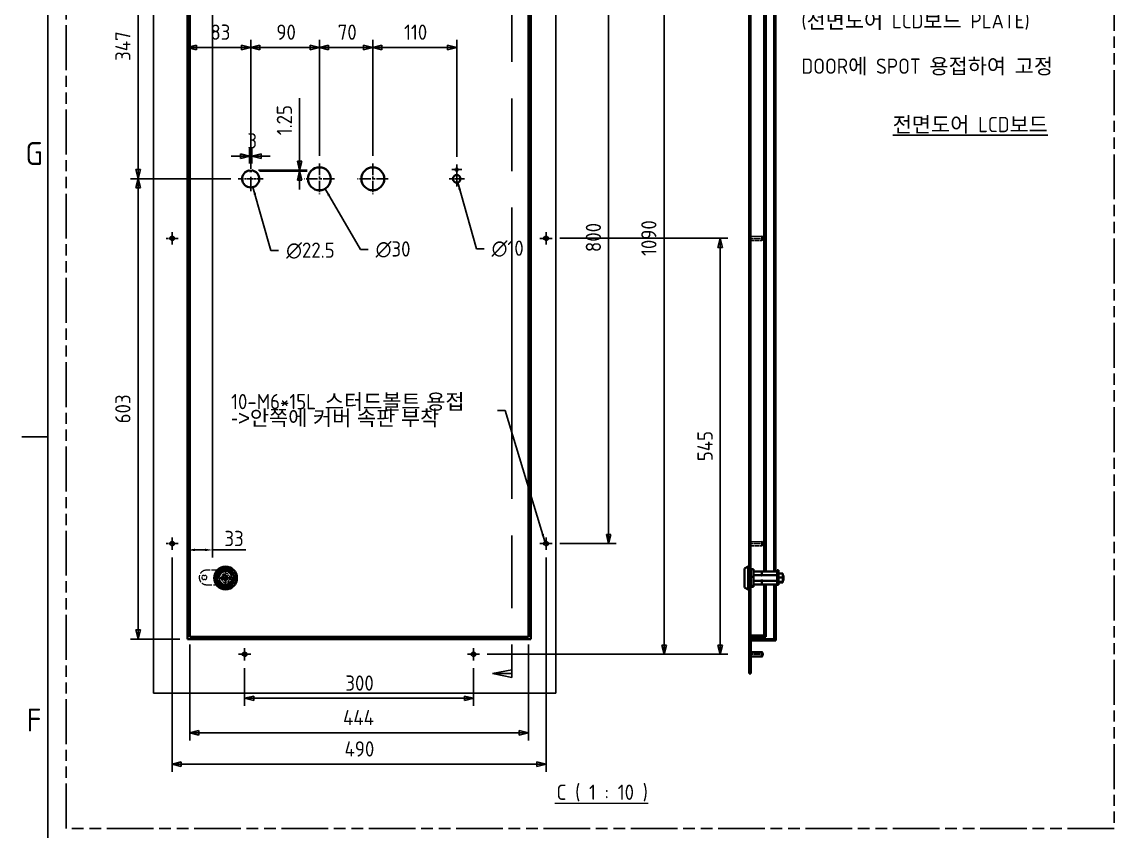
# Model space of a CAD drawing. Header units: millimetres. Extents: x 0 to 8410, y 0 to 5940.
# Drawn here: x 166 to 1598, y 3938 to 4999 of the extents above; entities that cross this region are included whole.
import ezdxf

# ---------------------------------------------------------------- set-up
doc = ezdxf.new("R2010")
doc.units = ezdxf.units.MM
doc.header["$LTSCALE"] = 10
for name, pattern in [('CHAIN', [0.3543, 0.2362, -0.0295, 0.0591, -0.0295]), ('DASHED', [0.2067, 0.1654, -0.0413]), ('DOUBLE_DASH_CHAIN', [1.2403, 0.6614, -0.0827, 0.1654, -0.0827, 0.1654, -0.0827])]:
    doc.linetypes.add(name, pattern=pattern)
doc.layers.get('0').update_dxf_attribs({"color": 3, "lineweight": 25})
for name, color, linetype, lineweight in [('가려진 것(ISO)', 2, 'DASHED', 18), ('가시적인 것(ISO)', 3, 'Continuous', 40), ('가시적인 좁은 것(ISO)', 3, 'Continuous', 35), ('경계(ISO)', 7, 'Continuous', 25), ('기호(ISO)', 5, 'Continuous', 25), ('끊기 선(JIS)', 7, 'Continuous', 25), ('단면선(ISO)', 7, 'CHAIN', 25), ('스케치 형상(ISO)', 3, 'Continuous', 25), ('중심 표식(ISO)', 1, 'Continuous', 25), ('중심선(ISO)', 1, 'Continuous', 25), ('치수(ISO)', 2, 'Continuous', 25), ('해치(ISO)', 7, 'Continuous', 18)]:
    doc.layers.add(name, color=color, linetype=linetype, lineweight=lineweight)
doc.styles.add('대상치수 텍스트_PSTEK_POSCO_01', font='isocp.shx')
doc.styles.add('문자 텍스트_PSTEK_POSCO', font='isocp.shx')
doc.styles.add('치수 텍스트_PSTEK_POSCO', font='isocp.shx')
doc.styles.add('텍스트 스타일466', font='isocp.shx')
doc.dimstyles.new('치수_PSTEK_POSCO', dxfattribs={"dimscale": 10, "dimtxt": 2, "dimasz": 1.2, "dimexe": 1, "dimexo": 1, "dimgap": 1, "dimtad": 1, "dimrnd": 1e-08, "dimdsep": 46, "dimtxsty": '치수 텍스트_PSTEK_POSCO', "dimblk": 'Filled-2', "dimcen": 0.09, "dimdle": 10, "dimclrd": 7, "dimclre": 7, "dimclrt": 2, "dimadec": 1, "dimazin": 2, "dimtfac": 1, "dimtmove": 0, "dimatfit": 3, "dimfxl": 0, "dimtolj": 1, "dimlwd": -1, "dimlwe": -1, "dimarcsym": 0})
doc.dimstyles.new('치수_PSTEK_POSCO$7', dxfattribs={"dimscale": 10, "dimtxt": 2, "dimasz": 1, "dimexe": 1, "dimexo": 1, "dimgap": 1, "dimtad": 1, "dimrnd": 1e-08, "dimdsep": 46, "dimtxsty": '치수 텍스트_PSTEK_POSCO', "dimblk": 'Filled-2', "dimcen": 0.09, "dimdle": 10, "dimclrd": 7, "dimclre": 7, "dimclrt": 2, "dimadec": 1, "dimazin": 2, "dimtfac": 1, "dimtmove": 0, "dimatfit": 3, "dimfxl": 0, "dimtolj": 1, "dimlwd": -1, "dimlwe": -1, "dimarcsym": 0})
doc.dimstyles.new('치수_PSTEK_POSCO-01', dxfattribs={"dimscale": 10, "dimtxt": 2, "dimasz": 1, "dimexe": 1, "dimexo": 1, "dimgap": 0.5, "dimtad": 1, "dimrnd": 1e-08, "dimdsep": 46, "dimtxsty": '대상치수 텍스트_PSTEK_POSCO_01', "dimcen": 0.09, "dimdle": 10, "dimclrd": 7, "dimclre": 7, "dimclrt": 2, "dimadec": 1, "dimazin": 2, "dimtfac": 1, "dimtmove": 0, "dimatfit": 3, "dimfxl": 0, "dimtolj": 1, "dimlwd": -1, "dimlwe": -1, "dimarcsym": 0})

# ---------------------------------------------------------------- blocks, each defined once
blk = doc.blocks.new('경계 Default Border')
at = {"layer": '경계(ISO)'}
blk.add_line((20, 445.5), (16.6, 445.5), dxfattribs=at)
at = {"layer": '경계(ISO)', "flags": 128}
blk.add_lwpolyline([(20, 20), (20, 574)], dxfattribs=at)
at = {"layer": '경계(ISO)', "color": 2, "char_height": 3, "attachment_point": 7, "style": '문자 텍스트_PSTEK_POSCO'}
for s, insert in [('G', (17.08, 481.1)), ('F', (17.24, 406.87))]:
    blk.add_mtext(s, dxfattribs=dict(at, insert=insert))
blk = doc.blocks.new('*D94')
at = {"layer": 'Defpoints', "color": 0}
for p in [(416, 5118.4), (416, 4306.6), (383, 4258.2)]:
    blk.add_point(p, dxfattribs=at)
at = {"layer": '치수(ISO)', "color": 7}
for p, q in [((416, 5108.4), (416, 4296.6)), ((393, 4306.6), (406, 4306.6)), ((416, 4306.6), (459.4, 4306.6))]:
    blk.add_line(p, q, dxfattribs=at)
for points in [[(393, 4308.3), (393, 4305), (383, 4306.6)], [(406, 4308.3), (406, 4305), (416, 4306.6)]]:
    blk.add_solid(points, dxfattribs=at)
at = {"layer": '치수(ISO)', "color": 2, "insert": (431.5, 4321.6), "char_height": 20, "attachment_point": 4, "style": '대상치수 텍스트_PSTEK_POSCO_01'}
blk.add_mtext('\\A1;33', dxfattribs=at)
blk = doc.blocks.new('Filled-2')
at = {"color": 0}
for p, q in [((0, 0), (-1, 0.25)), ((-1, 0.25), (-1, -0.25)), ((-1, 0), (0, 0)), ((-1, -0.25), (0, 0))]:
    blk.add_line(p, q, dxfattribs=at)
at = {"color": 0, "flags": 128}
blk.add_lwpolyline([(-1, -0.25), (0, 0)], dxfattribs=at)
at = {"color": 0}
blk.add_solid([(-1, -0.25), (0, 0), (-1, 0.25), (-1, -0.25)], dxfattribs=at)
blk = doc.blocks.new('*D116')
at = {"layer": 'Defpoints', "color": 0}
for p in [(467.5, 4822.6), (464.5, 4802.9), (467.5, 4802.9)]:
    blk.add_point(p, dxfattribs=at)
at = {"layer": '치수(ISO)', "color": 7}
for p, q in [((464.5, 4812.9), (464.5, 4832.6)), ((467.5, 4812.9), (467.5, 4832.6)), ((452.5, 4822.6), (440.5, 4822.6)), ((464.5, 4822.6), (467.5, 4822.6)), ((479.5, 4822.6), (491.5, 4822.6))]:
    blk.add_line(p, q, dxfattribs=at)
at = {"layer": '치수(ISO)', "color": 7, "xscale": 12.00000047683716, "yscale": 12.00000047683716, "zscale": 12.00000047683716}
blk.add_blockref('Filled-2', (464.5, 4822.6), dxfattribs=at)
at = {"layer": '치수(ISO)', "color": 7, "xscale": 12.00000047683716, "yscale": 12.00000047683716, "zscale": 12.00000047683716, "rotation": 180}
blk.add_blockref('Filled-2', (467.5, 4822.6), dxfattribs=at)
at = {"layer": '치수(ISO)', "color": 2, "insert": (461.6, 4842.6), "char_height": 20, "attachment_point": 4, "style": '치수 텍스트_PSTEK_POSCO'}
blk.add_mtext('\\A1;3', dxfattribs=at)
blk = doc.blocks.new('*D117')
at = {"layer": 'Defpoints', "color": 0}
for p in [(466, 4804.1), (467.5, 4802.9), (530.1, 4804.1)]:
    blk.add_point(p, dxfattribs=at)
at = {"layer": '치수(ISO)', "color": 7}
for p, q in [((530.1, 4816.1), (530.1, 4898.7)), ((476, 4804.1), (540.1, 4804.1)), ((477.5, 4802.9), (540.1, 4802.9)), ((530.1, 4802.9), (530.1, 4804.1)), ((530.1, 4790.9), (530.1, 4778.9))]:
    blk.add_line(p, q, dxfattribs=at)
at = {"layer": '치수(ISO)', "color": 7, "xscale": 12.00000047683716, "yscale": 12.00000047683716, "zscale": 12.00000047683716}
for p, rotation in [((530.1, 4804.1), 270), ((530.1, 4802.9), 90)]:
    blk.add_blockref('Filled-2', p, dxfattribs=dict(at, rotation=rotation))
at = {"layer": '치수(ISO)', "color": 2, "insert": (510.1, 4849.9), "char_height": 20, "attachment_point": 4, "rotation": 90, "style": '치수 텍스트_PSTEK_POSCO'}
blk.add_mtext('\\A1;1.25', dxfattribs=at)
blk = doc.blocks.new('*D118')
at = {"layer": 'Defpoints', "color": 0}
for p in [(458, 4161.9), (758, 4161.9), (758, 4112.2)]:
    blk.add_point(p, dxfattribs=at)
at = {"layer": '치수(ISO)', "color": 7}
for p, q in [((458, 4151.9), (458, 4102.2)), ((758, 4151.9), (758, 4102.2)), ((470, 4112.2), (746, 4112.2))]:
    blk.add_line(p, q, dxfattribs=at)
at = {"layer": '치수(ISO)', "color": 7, "xscale": 12.00000047683716, "yscale": 12.00000047683716, "zscale": 12.00000047683716, "rotation": 180}
blk.add_blockref('Filled-2', (458, 4112.2), dxfattribs=at)
at = {"layer": '치수(ISO)', "color": 7, "xscale": 12.00000047683716, "yscale": 12.00000047683716, "zscale": 12.00000047683716}
blk.add_blockref('Filled-2', (758, 4112.2), dxfattribs=at)
at = {"layer": '치수(ISO)', "color": 2, "insert": (590, 4132.2), "char_height": 20, "attachment_point": 4, "style": '치수 텍스트_PSTEK_POSCO'}
blk.add_mtext('\\A1;300', dxfattribs=at)
blk = doc.blocks.new('*D119')
at = {"layer": 'Defpoints', "color": 0}
for p in [(386, 4192.9), (830, 4192.9), (830, 4067)]:
    blk.add_point(p, dxfattribs=at)
at = {"layer": '치수(ISO)', "color": 7}
for p, q in [((386, 4182.9), (386, 4057)), ((830, 4182.9), (830, 4057)), ((398, 4067), (818, 4067))]:
    blk.add_line(p, q, dxfattribs=at)
at = {"layer": '치수(ISO)', "color": 7, "xscale": 12.00000047683716, "yscale": 12.00000047683716, "zscale": 12.00000047683716, "rotation": 180}
blk.add_blockref('Filled-2', (386, 4067), dxfattribs=at)
at = {"layer": '치수(ISO)', "color": 7, "xscale": 12.00000047683716, "yscale": 12.00000047683716, "zscale": 12.00000047683716}
blk.add_blockref('Filled-2', (830, 4067), dxfattribs=at)
at = {"layer": '치수(ISO)', "color": 2, "insert": (587, 4087), "char_height": 20, "attachment_point": 4, "style": '치수 텍스트_PSTEK_POSCO'}
blk.add_mtext('\\A1;444', dxfattribs=at)
blk = doc.blocks.new('*D120')
at = {"layer": 'Defpoints', "color": 0}
for p in [(363, 4306.9), (853, 4306.9), (853, 4025.9)]:
    blk.add_point(p, dxfattribs=at)
at = {"layer": '치수(ISO)', "color": 7}
for p, q in [((363, 4296.9), (363, 4015.9)), ((853, 4296.9), (853, 4015.9)), ((375, 4025.9), (841, 4025.9))]:
    blk.add_line(p, q, dxfattribs=at)
at = {"layer": '치수(ISO)', "color": 7, "xscale": 12.00000047683716, "yscale": 12.00000047683716, "zscale": 12.00000047683716, "rotation": 180}
blk.add_blockref('Filled-2', (363, 4025.9), dxfattribs=at)
at = {"layer": '치수(ISO)', "color": 7, "xscale": 12.00000047683716, "yscale": 12.00000047683716, "zscale": 12.00000047683716}
blk.add_blockref('Filled-2', (853, 4025.9), dxfattribs=at)
at = {"layer": '치수(ISO)', "color": 2, "insert": (588.9, 4045.9), "char_height": 20, "attachment_point": 4, "style": '치수 텍스트_PSTEK_POSCO'}
blk.add_mtext('\\A1;490', dxfattribs=at)
blk = doc.blocks.new('2dTransSection2')
at = {"layer": '단면선(ISO)', "linetype": 'Continuous'}
for p, q in [((80.8, 547.58), (78.3, 547.08)), ((80.8, 547.08), (78.3, 547.08)), ((78.3, 547.08), (80.8, 546.58)), ((80.8, 546.58), (80.8, 547.58)), ((80.8, 547.08), (80.8, 543.3)), ((80.8, 418.25), (80.8, 414.47)), ((80.8, 414.97), (78.3, 414.47)), ((80.8, 414.47), (78.3, 414.47)), ((78.3, 414.47), (80.8, 413.97)), ((80.8, 413.97), (80.8, 414.97))]:
    blk.add_line(p, q, dxfattribs=at)
at = {"layer": '단면선(ISO)', "linetype": 'DOUBLE_DASH_CHAIN', "ltscale": 5.770563}
blk.add_line((80.8, 547.08), (80.8, 414.47), dxfattribs=at)
at = {"layer": '단면선(ISO)', "linetype": 'Continuous', "flags": 128}
for points in [[(80.8, 547.58), (78.3, 547.08)], [(80.8, 414.97), (78.3, 414.47)]]:
    blk.add_lwpolyline(points, dxfattribs=at)
at = {"layer": '단면선(ISO)'}
for points in [[(80.8, 547.58), (78.3, 547.08), (80.8, 546.58), (80.8, 547.58)], [(80.8, 414.97), (78.3, 414.47), (80.8, 413.97), (80.8, 414.97)]]:
    blk.add_solid(points, dxfattribs=at)
blk = doc.blocks.new('*D130')
at = {"layer": 'Defpoints', "color": 0}
for p in [(861, 5114.9), (861, 4314.9), (935.1, 4314.9)]:
    blk.add_point(p, dxfattribs=at)
at = {"layer": '치수(ISO)', "color": 7}
for p, q in [((871, 5114.9), (945.1, 5114.9)), ((935.1, 5102.9), (935.1, 4326.9)), ((871, 4314.9), (945.1, 4314.9))]:
    blk.add_line(p, q, dxfattribs=at)
at = {"layer": '치수(ISO)', "color": 7, "xscale": 12.00000047683716, "yscale": 12.00000047683716, "zscale": 12.00000047683716}
for p, rotation in [((935.1, 5114.9), 90), ((935.1, 4314.9), 270)]:
    blk.add_blockref('Filled-2', p, dxfattribs=dict(at, rotation=rotation))
at = {"layer": '치수(ISO)', "color": 2, "insert": (915.1, 4696.9), "char_height": 20, "attachment_point": 4, "rotation": 90, "style": '치수 텍스트_PSTEK_POSCO'}
blk.add_mtext('\\A1;800', dxfattribs=at)
blk = doc.blocks.new('*D131')
at = {"layer": 'Defpoints', "color": 0}
for p in [(766, 5259.9), (766, 4169.9), (1007.8, 4169.9)]:
    blk.add_point(p, dxfattribs=at)
at = {"layer": '치수(ISO)', "color": 7}
for p, q in [((776, 5259.9), (1017.8, 5259.9)), ((1007.8, 5247.9), (1007.8, 4181.9)), ((776, 4169.9), (1017.8, 4169.9))]:
    blk.add_line(p, q, dxfattribs=at)
at = {"layer": '치수(ISO)', "color": 7, "xscale": 12.00000047683716, "yscale": 12.00000047683716, "zscale": 12.00000047683716}
for p, rotation in [((1007.8, 5259.9), 90), ((1007.8, 4169.9), 270)]:
    blk.add_blockref('Filled-2', p, dxfattribs=dict(at, rotation=rotation))
at = {"layer": '치수(ISO)', "color": 2, "insert": (987.8, 4691.8), "char_height": 20, "attachment_point": 4, "rotation": 90, "style": '치수 텍스트_PSTEK_POSCO'}
blk.add_mtext('\\A1;1090', dxfattribs=at)
blk = doc.blocks.new('*D132')
at = {"layer": 'Defpoints', "color": 0}
for p in [(861, 4714.9), (1081.4, 4714.9), (766, 4169.9)]:
    blk.add_point(p, dxfattribs=at)
at = {"layer": '치수(ISO)', "color": 7}
for p, q in [((871, 4714.9), (1091.4, 4714.9)), ((1081.4, 4181.9), (1081.4, 4702.9)), ((776, 4169.9), (1091.4, 4169.9))]:
    blk.add_line(p, q, dxfattribs=at)
at = {"layer": '치수(ISO)', "color": 7, "xscale": 12.00000047683716, "yscale": 12.00000047683716, "zscale": 12.00000047683716}
for p, rotation in [((1081.4, 4714.9), 90), ((1081.4, 4169.9), 270)]:
    blk.add_blockref('Filled-2', p, dxfattribs=dict(at, rotation=rotation))
at = {"layer": '치수(ISO)', "color": 2, "insert": (1061.4, 4422.9), "char_height": 20, "attachment_point": 4, "rotation": 90, "style": '치수 텍스트_PSTEK_POSCO'}
blk.add_mtext('\\A1;545', dxfattribs=at)
blk = doc.blocks.new('*D133')
at = {"layer": 'Defpoints', "color": 0}
for p in [(318.4, 5139.9), (416, 5139.9), (449.7, 4792.9)]:
    blk.add_point(p, dxfattribs=at)
at = {"layer": '치수(ISO)', "color": 7}
for p, q in [((406, 5139.9), (308.4, 5139.9)), ((318.4, 4804.9), (318.4, 5127.9)), ((439.7, 4792.9), (308.4, 4792.9))]:
    blk.add_line(p, q, dxfattribs=at)
at = {"layer": '치수(ISO)', "color": 7, "xscale": 12.00000047683716, "yscale": 12.00000047683716, "zscale": 12.00000047683716}
for p, rotation in [((318.4, 5139.9), 90), ((318.4, 4792.9), 270)]:
    blk.add_blockref('Filled-2', p, dxfattribs=dict(at, rotation=rotation))
at = {"layer": '치수(ISO)', "color": 2, "insert": (298.4, 4947.4), "char_height": 20, "attachment_point": 4, "rotation": 90, "style": '치수 텍스트_PSTEK_POSCO'}
blk.add_mtext('\\A1;347', dxfattribs=at)
blk = doc.blocks.new('*D134')
at = {"layer": 'Defpoints', "color": 0}
for p in [(449.7, 4792.9), (318.4, 4189.9), (383, 4189.9)]:
    blk.add_point(p, dxfattribs=at)
at = {"layer": '치수(ISO)', "color": 7}
for p, q in [((439.7, 4792.9), (308.4, 4792.9)), ((318.4, 4780.9), (318.4, 4201.9)), ((373, 4189.9), (308.4, 4189.9))]:
    blk.add_line(p, q, dxfattribs=at)
at = {"layer": '치수(ISO)', "color": 7, "xscale": 12.00000047683716, "yscale": 12.00000047683716, "zscale": 12.00000047683716}
for p, rotation in [((318.4, 4792.9), 90), ((318.4, 4189.9), 270)]:
    blk.add_blockref('Filled-2', p, dxfattribs=dict(at, rotation=rotation))
at = {"layer": '치수(ISO)', "color": 2, "insert": (298.4, 4472.4), "char_height": 20, "attachment_point": 4, "rotation": 90, "style": '치수 텍스트_PSTEK_POSCO'}
blk.add_mtext('\\A1;603', dxfattribs=at)
blk = doc.blocks.new('*D135')
at = {"layer": 'Defpoints', "color": 0}
for p in [(383, 4965), (466, 4965), (466, 4795.4)]:
    blk.add_point(p, dxfattribs=at)
at = {"layer": '치수(ISO)', "color": 7}
for p, q in [((466, 4805.4), (466, 4975)), ((395, 4965), (454, 4965))]:
    blk.add_line(p, q, dxfattribs=at)
at = {"layer": '치수(ISO)', "color": 7, "xscale": 12.00000047683716, "yscale": 12.00000047683716, "zscale": 12.00000047683716, "rotation": 180}
blk.add_blockref('Filled-2', (383, 4965), dxfattribs=at)
at = {"layer": '치수(ISO)', "color": 7, "xscale": 12.00000047683716, "yscale": 12.00000047683716, "zscale": 12.00000047683716}
blk.add_blockref('Filled-2', (466, 4965), dxfattribs=at)
at = {"layer": '치수(ISO)', "color": 2, "insert": (413.1, 4985), "char_height": 20, "attachment_point": 4, "style": '치수 텍스트_PSTEK_POSCO'}
blk.add_mtext('\\A1;83', dxfattribs=at)
blk = doc.blocks.new('*D136')
at = {"layer": 'Defpoints', "color": 0}
for p in [(556, 4965), (556, 4812.9), (466, 4795.4)]:
    blk.add_point(p, dxfattribs=at)
at = {"layer": '치수(ISO)', "color": 7}
for p, q in [((466, 4805.4), (466, 4975)), ((556, 4822.9), (556, 4975)), ((478, 4965), (544, 4965))]:
    blk.add_line(p, q, dxfattribs=at)
at = {"layer": '치수(ISO)', "color": 7, "xscale": 12.00000047683716, "yscale": 12.00000047683716, "zscale": 12.00000047683716, "rotation": 180}
blk.add_blockref('Filled-2', (466, 4965), dxfattribs=at)
at = {"layer": '치수(ISO)', "color": 7, "xscale": 12.00000047683716, "yscale": 12.00000047683716, "zscale": 12.00000047683716}
blk.add_blockref('Filled-2', (556, 4965), dxfattribs=at)
at = {"layer": '치수(ISO)', "color": 2, "insert": (499.6, 4985), "char_height": 20, "attachment_point": 4, "style": '치수 텍스트_PSTEK_POSCO'}
blk.add_mtext('\\A1;90', dxfattribs=at)
blk = doc.blocks.new('*D137')
at = {"layer": 'Defpoints', "color": 0}
for p in [(556, 4965), (556, 4812.9), (626, 4812.9)]:
    blk.add_point(p, dxfattribs=at)
at = {"layer": '치수(ISO)', "color": 7}
for p, q in [((556, 4822.9), (556, 4975)), ((626, 4822.9), (626, 4975)), ((614, 4965), (568, 4965))]:
    blk.add_line(p, q, dxfattribs=at)
at = {"layer": '치수(ISO)', "color": 7, "xscale": 12.00000047683716, "yscale": 12.00000047683716, "zscale": 12.00000047683716, "rotation": 180}
blk.add_blockref('Filled-2', (556, 4965), dxfattribs=at)
at = {"layer": '치수(ISO)', "color": 7, "xscale": 12.00000047683716, "yscale": 12.00000047683716, "zscale": 12.00000047683716}
blk.add_blockref('Filled-2', (626, 4965), dxfattribs=at)
at = {"layer": '치수(ISO)', "color": 2, "insert": (580, 4985), "char_height": 20, "attachment_point": 4, "style": '치수 텍스트_PSTEK_POSCO'}
blk.add_mtext('\\A1;70', dxfattribs=at)
blk = doc.blocks.new('*D138')
at = {"layer": 'Defpoints', "color": 0}
for p in [(736, 4965), (626, 4812.9), (736, 4811.5)]:
    blk.add_point(p, dxfattribs=at)
at = {"layer": '치수(ISO)', "color": 7}
for p, q in [((626, 4822.9), (626, 4975)), ((736, 4821.5), (736, 4975)), ((638, 4965), (724, 4965))]:
    blk.add_line(p, q, dxfattribs=at)
at = {"layer": '치수(ISO)', "color": 7, "xscale": 12.00000047683716, "yscale": 12.00000047683716, "zscale": 12.00000047683716, "rotation": 180}
blk.add_blockref('Filled-2', (626, 4965), dxfattribs=at)
at = {"layer": '치수(ISO)', "color": 7, "xscale": 12.00000047683716, "yscale": 12.00000047683716, "zscale": 12.00000047683716}
blk.add_blockref('Filled-2', (736, 4965), dxfattribs=at)
at = {"layer": '치수(ISO)', "color": 2, "insert": (667, 4985), "char_height": 20, "attachment_point": 4, "style": '치수 텍스트_PSTEK_POSCO'}
blk.add_mtext('\\A1;110', dxfattribs=at)

msp = doc.modelspace()

# ---------------------------------------------------------------- hatches: boundary and pattern name
at = {"layer": '해치(ISO)'}
h = msp.add_hatch(dxfattribs=at)
h.set_pattern_fill('ANSI31', color=256, scale=254, style=0)
h.set_pattern_definition([(45, (0, 0), (-22.45064, 22.45064), [])])
h.paths.add_polyline_path([(1119.2508, 5470.8217), (1121.5508, 5470.8217), (1121.5508, 5445.8632), (1121.5508, 5443.8632), (1121.5508, 5417.8632), (1121.5508, 5415.8632), (1121.5508, 5305.8632), (1121.5508, 5303.8632), (1121.5508, 5277.8632), (1121.5508, 5275.8632), (1121.5508, 5241.8632), (1154.2508, 5241.8632), (1154.2508, 5216.8632), (1151.9508, 5216.8632), (1151.9508, 5239.8632), (1119.2508, 5239.8632)])
h.paths.add_polyline_path([(1121.5508, 4144.6981), (1121.5508, 4187.8632), (1154.2508, 4187.8632), (1154.2508, 4212.8632), (1151.9508, 4212.8632), (1151.9508, 4189.8632), (1119.2508, 4189.8632), (1119.2508, 4144.6981)])
h = msp.add_hatch(dxfattribs=at)
h.set_pattern_fill('ANSI31', color=256, scale=254, angle=75.0001754, style=0)
h.set_pattern_definition([(120.0002, (0, 0), (-27.49626, -15.87508), [])])
h.paths.add_polyline_path([(1119.2508, 4192.8632), (1141.2508, 4192.8632), (1141.2508, 4205.1632), (1138.9508, 4205.1632), (1138.9508, 4194.4632), (1120.8508, 4194.4632), (1120.8508, 5235.2632), (1138.9508, 5235.2632), (1138.9508, 5224.5632), (1141.2508, 5224.5632), (1141.2508, 5236.8632), (1119.2508, 5236.8632)])

# ---------------------------------------------------------------- linework, layer by layer
msp.add_line((1154.2508, 5191.2632), (1154.2508, 4278.4632))
at = {"layer": '가려진 것(ISO)', "ltscale": 0.304651}
for p, q in [((1119.2508, 4807.8632), (1120.8508, 4807.8632)), ((1119.2508, 4806.4632), (1120.8508, 4806.4632)), ((1119.2508, 4804.0128), (1120.8508, 4804.0128)), ((1119.2508, 4803.2632), (1120.8508, 4803.2632)), ((1119.2508, 4802.8632), (1120.8508, 4802.8632)), ((1119.2508, 4797.8632), (1120.8508, 4797.8632)), ((1119.2508, 4787.8632), (1120.8508, 4787.8632)), ((1119.2508, 4781.6132), (1120.8508, 4781.6132)), ((1119.2508, 4777.8632), (1120.8508, 4777.8632))]:
    msp.add_line(p, q, dxfattribs=at)
at = {"layer": '가려진 것(ISO)', "ltscale": 2.76171}
for p, q in [((1121.5508, 4717.8632), (1136.0508, 4717.8632)), ((1136.0508, 4717.2642), (1121.5508, 4717.2642)), ((1121.5508, 4712.4622), (1136.0508, 4712.4622)), ((1121.5508, 4711.8632), (1136.0508, 4711.8632)), ((1121.5508, 4317.8632), (1136.0508, 4317.8632)), ((1136.0508, 4317.2642), (1121.5508, 4317.2642)), ((1121.5508, 4312.4622), (1136.0508, 4312.4622)), ((1121.5508, 4311.8632), (1136.0508, 4311.8632))]:
    msp.add_line(p, q, dxfattribs=at)
at = {"layer": '가려진 것(ISO)', "ltscale": 1.795034}
for p, q in [((1136.0508, 4711.8632), (1136.0508, 4717.8632)), ((1136.0508, 4711.8632), (1136.0508, 4717.8632)), ((1136.0508, 4311.8632), (1136.0508, 4317.8632)), ((1136.0508, 4311.8632), (1136.0508, 4317.8632))]:
    msp.add_line(p, q, dxfattribs=at)
at = {"layer": '가려진 것(ISO)', "ltscale": 0.134582}
for p, q in [((1136.5508, 4717.3632), (1136.0508, 4717.8632)), ((1136.5508, 4712.3632), (1136.0508, 4711.8632)), ((1136.5508, 4317.3632), (1136.0508, 4317.8632)), ((1136.5508, 4312.3632), (1136.0508, 4311.8632))]:
    msp.add_line(p, q, dxfattribs=at)
at = {"layer": '가려진 것(ISO)', "ltscale": 1.495845}
for p, q in [((1136.5508, 4717.3632), (1136.5508, 4712.3632)), ((1136.5508, 4317.3632), (1136.5508, 4312.3632))]:
    msp.add_line(p, q, dxfattribs=at)
at = {"layer": '가려진 것(ISO)', "ltscale": 2.418865}
for p, q in [((438.1191, 4281.4791), (425.4923, 4280.1176)), ((445.6117, 4271.2247), (438.1191, 4281.4791)), ((425.4923, 4280.1176), (420.358, 4268.5017)), ((420.358, 4268.5017), (427.8506, 4258.2473)), ((440.4774, 4259.6088), (445.6117, 4271.2247)), ((427.8506, 4258.2473), (440.4774, 4259.6088))]:
    msp.add_line(p, q, dxfattribs=at)
at = {"layer": '가려진 것(ISO)', "ltscale": 0.266558}
for p, q in [((404.4848, 4273.3132), (405.8848, 4273.3132)), ((405.8848, 4267.8132), (404.4848, 4267.8132)), ((430.2348, 4269.8632), (430.2348, 4271.2632)), ((435.7348, 4271.2632), (435.7348, 4269.8632))]:
    msp.add_line(p, q, dxfattribs=at)
at = {"layer": '가려진 것(ISO)', "ltscale": 4.380702}
for p, q in [((430.9348, 4280.0632), (407.9348, 4280.0632)), ((407.9348, 4261.0632), (430.9348, 4261.0632))]:
    msp.add_line(p, q, dxfattribs=at)
at = {"layer": '가려진 것(ISO)', "ltscale": 1.379721}
for p, q in [((425.1848, 4273.4854), (425.1848, 4266.2411)), ((440.7848, 4266.2411), (440.7848, 4273.4854))]:
    msp.add_line(p, q, dxfattribs=at)
at = {"layer": '가려진 것(ISO)', "ltscale": 1.180812}
for p, q in [((429.2198, 4274.7891), (426.8364, 4269.0656)), ((426.8364, 4269.0656), (430.6014, 4264.1397)), ((435.3683, 4275.5868), (429.2198, 4274.7891)), ((439.1333, 4270.6609), (435.3683, 4275.5868)), ((436.7499, 4264.9373), (439.1333, 4270.6609)), ((430.6014, 4264.1397), (436.7499, 4264.9373))]:
    msp.add_line(p, q, dxfattribs=at)
at = {"layer": '가려진 것(ISO)', "ltscale": 0.722682}
for p, q in [((430.2848, 4267.9658), (430.2848, 4271.7606)), ((435.6848, 4271.7606), (435.6848, 4267.9658))]:
    msp.add_line(p, q, dxfattribs=at)
at = {"layer": '가려진 것(ISO)', "ltscale": 11.350444}
msp.add_line((1121.5508, 4258.2473), (1121.5508, 4187.8632), dxfattribs=at)
at = {"layer": '가려진 것(ISO)', "ltscale": 3.590168}
for centre in [(362.9848, 4714.8632), (852.9848, 4714.8632), (362.9848, 4314.8632), (852.9848, 4314.8632), (432.9848, 4269.8632), (457.9848, 4169.8632), (757.9848, 4169.8632)]:
    msp.add_circle(centre, 3, dxfattribs=at)
at = {"layer": '가려진 것(ISO)', "ltscale": 2.991791}
for centre in [(362.9848, 4714.8632), (852.9848, 4714.8632), (362.9848, 4314.8632), (852.9848, 4314.8632), (457.9848, 4169.8632), (757.9848, 4169.8632)]:
    msp.add_circle(centre, 2.5, dxfattribs=at)
at = {"layer": '가려진 것(ISO)', "ltscale": 14.438863}
msp.add_circle((432.9848, 4269.8632), 9.5, dxfattribs=at)
at = {"layer": '가려진 것(ISO)', "ltscale": 14.058893}
msp.add_circle((432.9848, 4269.8632), 9.25, dxfattribs=at)
at = {"layer": '가려진 것(ISO)', "ltscale": 13.830911}
msp.add_circle((432.9848, 4269.8632), 9.1, dxfattribs=at)
at = {"layer": '가려진 것(ISO)', "ltscale": 2.154959}
for centre in [(362.9848, 4714.8632), (852.9848, 4714.8632), (362.9848, 4314.8632), (852.9848, 4314.8632), (457.9848, 4169.8632), (757.9848, 4169.8632)]:
    msp.add_arc(centre, 2.401, 10, 280, dxfattribs=at)
at = {"layer": '가려진 것(ISO)', "ltscale": 5.684492}
for centre, start, end in [((407.9348, 4270.5632), 90, 270), ((430.9348, 4270.5632), 270, 90)]:
    msp.add_arc(centre, 9.5, start, end, dxfattribs=at)
at = {"layer": '가려진 것(ISO)', "ltscale": 1.64544}
for centre, start, end in [((404.4848, 4270.5632), 90, 270), ((405.8848, 4270.5632), 270, 90), ((432.9848, 4271.2632), 0, 180), ((432.9848, 4269.8632), 180, 0)]:
    msp.add_arc(centre, 2.75, start, end, dxfattribs=at)
at = {"layer": '가려진 것(ISO)', "ltscale": 3.721687}
for start, end in [(24.9091527, 155.0908473), (204.9091527, 335.0908473)]:
    msp.add_arc((432.9848, 4269.8632), 8.6, start, end, dxfattribs=at)
at = {"layer": '가려진 것(ISO)', "ltscale": 4.004353}
for start, end in [(15.642471, 164.357529), (195.642471, 344.357529)]:
    msp.add_arc((432.9848, 4269.8632), 8.1, start, end, dxfattribs=at)
at = {"layer": '가려진 것(ISO)', "ltscale": 1.204505}
for start, end in [(35.0968012, 144.9031988), (215.0968012, 324.9031988)]:
    msp.add_arc((432.9848, 4269.8632), 3.3, start, end, dxfattribs=at)
at = {"layer": '가시적인 것(ISO)'}
for p, q in [((382.9848, 4189.8632), (382.9848, 5239.8632)), ((832.9848, 5239.8632), (832.9848, 4189.8632)), ((385.9848, 5236.8632), (385.9848, 4192.8632)), ((829.9848, 4192.8632), (829.9848, 5236.8632)), ((1119.2508, 5236.8632), (1119.2508, 4192.8632)), ((1120.8508, 4194.4632), (1120.8508, 5235.2632)), ((1138.9508, 4278.4632), (1138.9508, 5191.2632)), ((1141.2508, 5191.2632), (1141.2508, 4278.4632)), ((1151.9508, 4278.4632), (1151.9508, 5191.2632)), ((464.4848, 4804.0128), (464.4848, 4802.8632)), ((464.4848, 4802.8632), (467.4848, 4802.8632)), ((467.4848, 4802.8632), (467.4848, 4804.0128)), ((1113.3508, 4282.1132), (1117.7508, 4284.8632)), ((1113.3508, 4257.6132), (1113.3508, 4282.1132)), ((1117.7508, 4284.8632), (1117.7508, 4254.8632)), ((1119.2508, 4284.8632), (1117.7508, 4284.8632)), ((1125.1508, 4281.4791), (1121.5508, 4281.4791)), ((1121.5508, 4271.2247), (1121.5508, 4281.4791)), ((1125.1508, 4271.2247), (1125.1508, 4281.4791)), ((428.3848, 4270.9632), (428.3848, 4268.7632)), ((429.3848, 4270.9632), (428.3848, 4270.9632)), ((428.3848, 4268.7632), (435.3848, 4268.7632)), ((435.3848, 4270.9632), (434.3848, 4270.9632)), ((435.3848, 4268.7632), (435.3848, 4270.9632)), ((1121.5508, 4278.4632), (1120.8508, 4278.4632)), ((1121.5508, 4273.4854), (1120.8508, 4273.4854)), ((1120.8508, 4266.2411), (1121.5508, 4266.2411)), ((1125.1508, 4271.2247), (1121.5508, 4271.2247)), ((1121.5508, 4259.6088), (1121.5508, 4271.2247)), ((1135.3508, 4278.4632), (1125.1508, 4278.4632)), ((1135.3508, 4273.4854), (1125.1508, 4273.4854)), ((1125.1508, 4259.6088), (1125.1508, 4271.2247)), ((1125.1508, 4266.2411), (1135.3508, 4266.2411)), ((1135.8508, 4273.4854), (1135.8508, 4278.4632)), ((1135.8508, 4278.4632), (1155.8508, 4278.4632)), ((1135.8508, 4273.4854), (1135.8508, 4272.0472)), ((1135.8508, 4273.4854), (1155.8508, 4273.4854)), ((1135.8508, 4267.6792), (1135.8508, 4266.2411)), ((1135.8508, 4261.2632), (1135.8508, 4266.2411)), ((1135.8508, 4266.2411), (1155.8508, 4266.2411)), ((1155.8508, 4280.0632), (1155.8508, 4276.7325)), ((1157.8508, 4280.0632), (1155.8508, 4280.0632)), ((1155.8508, 4273.4854), (1155.8508, 4276.7325)), ((1155.8508, 4273.4854), (1155.8508, 4266.2411)), ((1155.8508, 4261.2632), (1155.8508, 4266.2411)), ((1157.8508, 4261.0632), (1157.8508, 4280.0632)), ((1163.3508, 4275.5868), (1157.8508, 4275.5868)), ((1163.3508, 4270.6609), (1157.8508, 4270.6609)), ((1163.3508, 4270.6609), (1163.3508, 4275.5868)), ((1163.3508, 4273.1632), (1164.1508, 4273.1632)), ((1163.3508, 4271.7606), (1164.1508, 4271.7606)), ((1163.3508, 4264.9373), (1163.3508, 4270.6609)), ((1163.3508, 4267.9658), (1164.1508, 4267.9658)), ((1163.3508, 4266.5632), (1164.1508, 4266.5632)), ((1164.1508, 4271.7606), (1164.1508, 4273.1632)), ((1164.1508, 4271.7606), (1164.1508, 4267.9658)), ((1164.1508, 4266.5632), (1164.1508, 4267.9658)), ((1113.3508, 4257.6132), (1117.7508, 4254.8632)), ((1119.2508, 4254.8632), (1117.7508, 4254.8632)), ((1121.5508, 4261.2632), (1120.8508, 4261.2632)), ((1125.1508, 4259.6088), (1121.5508, 4259.6088)), ((1121.5508, 4258.2473), (1121.5508, 4259.6088)), ((1125.1508, 4258.2473), (1121.5508, 4258.2473)), ((1135.3508, 4261.2632), (1125.1508, 4261.2632)), ((1125.1508, 4258.2473), (1125.1508, 4259.6088)), ((1135.8508, 4261.2632), (1155.8508, 4261.2632)), ((1138.9508, 4205.1632), (1138.9508, 4261.2632)), ((1141.2508, 4261.2632), (1141.2508, 4205.1632)), ((1151.9508, 4212.8632), (1151.9508, 4261.2632)), ((1154.2508, 4261.2632), (1154.2508, 4212.8632)), ((1155.8508, 4261.2632), (1155.8508, 4261.0632)), ((1157.8508, 4261.0632), (1155.8508, 4261.0632)), ((1163.3508, 4264.9373), (1157.8508, 4264.9373)), ((1163.3508, 4264.1397), (1157.8508, 4264.1397)), ((1163.3508, 4264.1397), (1163.3508, 4264.9373)), ((1154.2508, 4212.8632), (1151.9508, 4212.8632)), ((1151.9508, 4212.8632), (1151.9508, 4189.8632)), ((1154.2508, 4187.8632), (1154.2508, 4212.8632)), ((1141.2508, 4205.1632), (1138.9508, 4205.1632)), ((1138.9508, 4205.1632), (1138.9508, 4194.4632)), ((1141.2508, 4192.8632), (1141.2508, 4205.1632)), ((832.9848, 4189.8632), (382.9848, 4189.8632)), ((385.9848, 4192.8632), (829.9848, 4192.8632)), ((1119.2508, 4189.8632), (1119.2508, 4192.8632)), ((1119.2508, 4192.8632), (1141.2508, 4192.8632)), ((1151.9508, 4189.8632), (1119.2508, 4189.8632)), ((1119.2508, 4189.8632), (1119.2508, 4144.6981)), ((1138.9508, 4194.4632), (1120.8508, 4194.4632)), ((1121.5508, 4144.6981), (1121.5508, 4187.8632)), ((1121.5508, 4187.8632), (1154.2508, 4187.8632)), ((1121.5508, 4172.8632), (1136.0508, 4172.8632)), ((1121.5508, 4166.8632), (1136.0508, 4166.8632)), ((1136.0508, 4166.8632), (1136.0508, 4172.8632)), ((1136.5508, 4172.3632), (1136.0508, 4172.8632)), ((1136.0508, 4166.8632), (1136.0508, 4172.8632)), ((1136.5508, 4167.3632), (1136.0508, 4166.8632)), ((1136.5508, 4172.3632), (1136.5508, 4167.3632)), ((1119.2508, 4144.6981), (1121.5508, 4144.6981))]:
    msp.add_line(p, q, dxfattribs=at)
for centre, radius in [((555.9848, 4792.8632), 15), ((625.9848, 4792.8632), 15), ((735.9848, 4792.8632), 5), ((735.9848, 4804.8632), 1.6), ((432.9848, 4269.8632), 15), ((432.9848, 4269.8632), 12.25), ((432.9848, 4269.8632), 10.8)]:
    msp.add_circle(centre, radius, dxfattribs=at)
for centre, radius, start, end in [((465.9848, 4792.8632), 11.25, 97.6622557, 82.3377443), ((431.8848, 4270.9632), 2.5, 0, 180), ((1135.3508, 4277.9632), 0.5, 0, 90), ((1135.3508, 4261.7632), 0.5, 270, 0)]:
    msp.add_arc(centre, radius, start, end, dxfattribs=at)
for points, knots in [([(1135.3508, 4273.4854), (1135.3712, 4273.4854), (1135.3954, 4273.4816), (1135.4372, 4273.4687), (1135.4624, 4273.4564), (1135.5418, 4273.4047), (1135.5949, 4273.3375), (1135.6961, 4273.1664), (1135.7434, 4273.021), (1135.8326, 4272.6359), (1135.8508, 4272.3151), (1135.8508, 4272.0472)], [1.0745598528, 1.0745598528, 1.0745598528, 1.0745598528, 1.080670989, 1.080670989, 1.0876881998, 1.0876881998, 1.1090910618, 1.1090910618, 1.1473253048, 1.1473253048, 1.2276711898, 1.2276711898, 1.2276711898, 1.2276711898]), ([(1135.8508, 4267.6792), (1135.8508, 4267.4114), (1135.8326, 4267.0905), (1135.7434, 4266.7054), (1135.6961, 4266.56), (1135.5949, 4266.3889), (1135.5418, 4266.3218), (1135.4624, 4266.2701), (1135.4372, 4266.2577), (1135.3954, 4266.2449), (1135.3712, 4266.2411), (1135.3508, 4266.2411)], [0.2050752807, 0.2050752807, 0.2050752807, 0.2050752807, 0.2854211657, 0.2854211657, 0.3236554086, 0.3236554086, 0.3450582707, 0.3450582707, 0.3520754814, 0.3520754814, 0.3581866176, 0.3581866176, 0.3581866176, 0.3581866176])]:
    msp.add_open_spline(points, degree=3, knots=knots, dxfattribs=at)
at = {"layer": '가시적인 좁은 것(ISO)'}
for p, q in [((1136.0508, 4172.2642), (1121.5508, 4172.2642)), ((1121.5508, 4167.4622), (1136.0508, 4167.4622))]:
    msp.add_line(p, q, dxfattribs=at)
at = {"layer": '기호(ISO)', "color": 7, "lineweight": 18}
msp.add_line((864.7717, 3974.9452), (987.0125, 3974.9452), dxfattribs=at)
at = {"layer": '끊기 선(JIS)'}
for p, q in [((865.84, 5535.5977), (865.84, 4118.8487)), ((338.5865, 4118.8487), (338.5865, 5200.4337)), ((865.84, 4118.8487), (338.5865, 4118.8487))]:
    msp.add_line(p, q, dxfattribs=at)
at = {"layer": '스케치 형상(ISO)', "color": 6, "linetype": 'DOUBLE_DASH_CHAIN', "ltscale": 8.899832}
for p, q in [((224.0717, 3941.797), (224.0717, 5707.9507)), ((1597.62, 5707.9507), (1597.62, 3941.797))]:
    msp.add_line(p, q, dxfattribs=at)
at = {"layer": '스케치 형상(ISO)', "color": 6, "linetype": 'DOUBLE_DASH_CHAIN', "ltscale": 9.228602}
msp.add_line((1597.62, 3941.797), (224.0717, 3941.797), dxfattribs=at)
at = {"layer": '중심 표식(ISO)', "linetype": 'CHAIN', "ltscale": 6.35055}
for p, q in [((555.9848, 4812.8632), (555.9848, 4772.8632)), ((625.9848, 4812.8632), (625.9848, 4772.8632)), ((575.9848, 4792.8632), (535.9848, 4792.8632)), ((645.9848, 4792.8632), (605.9848, 4792.8632))]:
    msp.add_line(p, q, dxfattribs=at)
at = {"layer": '중심 표식(ISO)', "linetype": 'CHAIN', "ltscale": 1.466694}
for p, q in [((735.9848, 4811.4632), (735.9848, 4798.2632)), ((742.5848, 4804.8632), (729.3848, 4804.8632))]:
    msp.add_line(p, q, dxfattribs=at)
at = {"layer": '중심 표식(ISO)', "linetype": 'CHAIN', "ltscale": 2.222315}
for p, q in [((735.9848, 4802.8632), (735.9848, 4782.8632)), ((745.9848, 4792.8632), (725.9848, 4792.8632))]:
    msp.add_line(p, q, dxfattribs=at)
at = {"layer": '중심 표식(ISO)', "linetype": 'CHAIN', "ltscale": 3.611324}
msp.add_line((482.2348, 4792.8632), (449.7348, 4792.8632), dxfattribs=at)
at = {"layer": '중심 표식(ISO)', "linetype": 'CHAIN', "ltscale": 2.083414}
msp.add_line((465.9848, 4795.3632), (465.9848, 4776.6132), dxfattribs=at)
at = {"layer": '중심 표식(ISO)', "linetype": 'CHAIN', "ltscale": 1.777832}
for p, q in [((370.9848, 4714.8632), (354.9848, 4714.8632)), ((362.9848, 4722.8632), (362.9848, 4706.8632)), ((860.9848, 4714.8632), (844.9848, 4714.8632)), ((852.9848, 4722.8632), (852.9848, 4706.8632)), ((370.9848, 4314.8632), (354.9848, 4314.8632)), ((362.9848, 4322.8632), (362.9848, 4306.8632)), ((860.9848, 4314.8632), (844.9848, 4314.8632)), ((852.9848, 4322.8632), (852.9848, 4306.8632)), ((465.9848, 4169.8632), (449.9848, 4169.8632)), ((457.9848, 4177.8632), (457.9848, 4161.8632)), ((765.9848, 4169.8632), (749.9848, 4169.8632)), ((757.9848, 4177.8632), (757.9848, 4161.8632))]:
    msp.add_line(p, q, dxfattribs=at)
at = {"layer": '중심 표식(ISO)', "linetype": 'CHAIN', "ltscale": 3.222402}
for p, q in [((432.9848, 4284.3632), (432.9848, 4255.3632)), ((447.4848, 4269.8632), (418.4848, 4269.8632))]:
    msp.add_line(p, q, dxfattribs=at)
at = {"layer": '중심선(ISO)', "linetype": 'CHAIN', "ltscale": 2.166754}
for p, q in [((1119.0508, 4714.8632), (1138.5508, 4714.8632)), ((1119.0508, 4314.8632), (1138.5508, 4314.8632)), ((1119.0508, 4169.8632), (1138.5508, 4169.8632))]:
    msp.add_line(p, q, dxfattribs=at)

# ---------------------------------------------------------------- block references
at = {"xscale": 10, "yscale": 10, "zscale": 10}
msp.add_blockref('경계 Default Border', (0, 0), dxfattribs=at)
at = {"layer": '단면선(ISO)', "xscale": 10, "yscale": 10, "zscale": 10}
msp.add_blockref('2dTransSection2', (0, 0), dxfattribs=at)

# ---------------------------------------------------------------- texts
at = {"layer": '기호(ISO)', "color": 2, "attachment_point": 4, "style": '치수 텍스트_PSTEK_POSCO'}
for s, insert, char_height, width, line_spacing_factor in [('{\\fISOCP|b0|i0;\\H20.0000;STEEL PLATE t=1.6 WELDING\\P(\\f굴림|b0|i0;\\H20.0000;전면도어\\fISOCP|b0|i0;\\H20.0000; LCD\\f굴림|b0|i0;\\H20.0000;보드\\fISOCP|b0|i0;\\H20.0000; PLATE)\\PDOOR\\f굴림|b0|i0;\\H20.0000;에\\fISOCP|b0|i0;\\H20.0000; SPOT \\f굴림|b0|i0;\\H20.0000;용접하여\\fISOCP|b0|i0;\\H20.0000; \\f굴림|b0|i0;\\H20.0000;고정}', (1187.7379, 4998.9528), 20.0000003, 373.468423, 1.78626), ('{\\fisocp|b0|i0;\\H20.0000;\\fAIGDT|b0|i0;\\H20.0000;n\\fisocp|b0|i0;\\H20.0000;30}', (629.7172, 4700.3033), 20, 54.080883, 0.35), ('{\\fisocp|b0|i0;\\H20.0000;\\fAIGDT|b0|i0;\\H20.0000;n\\fisocp|b0|i0;\\H20.0000;22.5}', (512.4075, 4698.7596), 20, 76.519977, 0.35), ('{\\fISOCP|b0|i0;\\H20.0000;10-M6*15L \\fGulim|b0|i0;\\H20.0000;스터드볼트\\fSystem|b0|i0;\\H20.0000; \\fGulim|b0|i0;\\H20.0000;용접\\P\\fSystem|b0|i0;\\H20.0000;->\\fGulim|b0|i0;\\H20.0000;안쪽에\\fSystem|b0|i0;\\H20.0000; \\fGulim|b0|i0;\\H20.0000;커버\\fSystem|b0|i0;\\H20.0000; \\fGulim|b0|i0;\\H20.0000;속판\\fSystem|b0|i0;\\H20.0000; \\fGulim|b0|i0;\\H20.0000;부착\\P}', (440.3253, 4489.201), 20.0000003, 339.291362, 0.63891)]:
    msp.add_mtext(s, dxfattribs=dict(at, insert=insert, char_height=char_height, width=width, line_spacing_factor=line_spacing_factor))
at = {"layer": '기호(ISO)', "color": 6, "insert": (1307.391, 4862.9139), "char_height": 20, "width": 243.027425, "attachment_point": 4, "style": '문자 텍스트_PSTEK_POSCO'}
msp.add_mtext('{\\fISOCP|b0|i0;\\H20.0000;\\L전면도어 LCD보드}', dxfattribs=at)
at = {"layer": '기호(ISO)', "color": 2, "insert": (781.7244, 4701.309), "char_height": 20, "attachment_point": 4, "line_spacing_factor": 0.35, "style": '치수 텍스트_PSTEK_POSCO'}
msp.add_mtext('{\\fisocp|b0|i0;\\H20.0000;\\fAIGDT|b0|i0;\\H20.0000;n\\fisocp|b0|i0;\\H20.0000;10}', dxfattribs=at)
at = {"layer": '기호(ISO)', "color": 7, "insert": (866.8517, 3977.1568), "char_height": 20, "attachment_point": 7, "style": '텍스트 스타일466'}
msp.add_mtext('C ( 1 : 10 )', dxfattribs=at)

# ---------------------------------------------------------------- dimensions: what is measured, and where the dimension line sits
at = {"layer": '치수(ISO)', "color": 7}
for base, p1, p2, angle, dimstyle, override, picture, middle in [((1007.8068, 4169.8632), (765.9848, 5259.8632), (765.9848, 4169.8632), 90, '치수_PSTEK_POSCO', {"dimdec": 2, "dimtp": 0, "dimtm": 0, "dimtdec": 2, "dimtofl": 0, "dimatfit": 1}, '*D131', (1007.8068, 4714.8632)), ((318.4216, 5139.8632), (449.7348, 4792.8632), (415.9848, 5139.8632), 90, '치수_PSTEK_POSCO', {"dimdec": 2, "dimtp": 0, "dimtm": 0, "dimtdec": 2, "dimtofl": 0, "dimatfit": 1}, '*D133', (318.4216, 4966.3632)), ((415.9848, 4306.6267), (382.9848, 4258.2227), (415.9848, 5118.3632), 180, '치수_PSTEK_POSCO-01', {"dimdec": 2, "dimse1": 1, "dimtp": 0, "dimtm": 0, "dimtdec": 2, "dimtofl": 0, "dimatfit": 2}, '*D94', (442.9434, 4306.6267)), ((935.0994, 4314.8632), (860.9848, 5114.8632), (860.9848, 4314.8632), 90, '치수_PSTEK_POSCO', {"dimdec": 2, "dimtp": 0, "dimtm": 0, "dimtdec": 2, "dimtofl": 0, "dimatfit": 1}, '*D130', (935.0994, 4714.8632)), ((555.9848, 4964.9754), (465.9848, 4795.3632), (555.9848, 4812.8632), 180, '치수_PSTEK_POSCO', {"dimdec": 2, "dimtp": 0, "dimtm": 0, "dimtdec": 2, "dimtofl": 0, "dimatfit": 1}, '*D136', (510.9848, 4964.9754)), ((555.9848, 4964.9754), (625.9848, 4812.8632), (555.9848, 4812.8632), 180, '치수_PSTEK_POSCO', {"dimdec": 2, "dimtp": 0, "dimtm": 0, "dimtdec": 2, "dimtofl": 0, "dimatfit": 1}, '*D137', (590.9848, 4964.9754)), ((735.9848, 4964.9754), (625.9848, 4812.8632), (735.9848, 4811.4632), 180, '치수_PSTEK_POSCO', {"dimdec": 2, "dimtp": 0, "dimtm": 0, "dimtdec": 2, "dimtofl": 0, "dimatfit": 1}, '*D138', (680.9848, 4964.9754)), ((530.1299, 4804.1132), (467.4848, 4802.8632), (465.9848, 4804.1132), 270, '치수_PSTEK_POSCO', {"dimdec": 2, "dimtp": 0, "dimtm": 0, "dimtdec": 2, "dimtofl": 1, "dimatfit": 1}, '*D117', (530.1299, 4869.2998)), ((467.4848, 4822.6466), (464.4848, 4802.8632), (467.4848, 4802.8632), 180, '치수_PSTEK_POSCO', {"dimdec": 2, "dimtp": 0, "dimtm": 0, "dimtdec": 2, "dimtofl": 1, "dimatfit": 1}, '*D116', (465.9848, 4822.6466)), ((318.4216, 4189.8632), (449.7348, 4792.8632), (382.9848, 4189.8632), 90, '치수_PSTEK_POSCO', {"dimdec": 2, "dimtp": 0, "dimtm": 0, "dimtdec": 2, "dimtofl": 0, "dimatfit": 1}, '*D134', (318.4216, 4491.3632)), ((1081.3515, 4714.8632), (765.9848, 4169.8632), (860.9848, 4714.8632), 90, '치수_PSTEK_POSCO', {"dimdec": 2, "dimtp": 0, "dimtm": 0, "dimtdec": 2, "dimtofl": 0, "dimatfit": 1}, '*D132', (1081.3515, 4442.3632)), ((852.9848, 4025.8503), (362.9848, 4306.8632), (852.9848, 4306.8632), 180, '치수_PSTEK_POSCO', {"dimdec": 2, "dimtp": 0, "dimtm": 0, "dimtdec": 2, "dimtofl": 0, "dimatfit": 1}, '*D120', (607.9848, 4025.8503)), ((829.9848, 4067.0016), (385.9848, 4192.8632), (829.9848, 4192.8632), 180, '치수_PSTEK_POSCO', {"dimdec": 2, "dimtp": 0, "dimtm": 0, "dimtdec": 2, "dimtofl": 0, "dimatfit": 1}, '*D119', (607.9848, 4067.0016)), ((757.9848, 4112.1685), (457.9848, 4161.8632), (757.9848, 4161.8632), 180, '치수_PSTEK_POSCO', {"dimdec": 2, "dimtp": 0, "dimtm": 0, "dimtdec": 2, "dimtofl": 0, "dimatfit": 1}, '*D118', (607.9848, 4112.1685))]:
    dim = msp.add_linear_dim(base=base, p1=p1, p2=p2, angle=angle, dimstyle=dimstyle, override=override, dxfattribs=at)
    dim.commit()
    dim.dimension.update_dxf_attribs({"geometry": picture, "text_midpoint": middle, "dimtype": 160})
dim = msp.add_linear_dim(base=(465.9848, 4964.9754), p1=(382.9848, 4964.9754), p2=(465.9848, 4795.3632), dimstyle='치수_PSTEK_POSCO', override={"dimdec": 2, "dimse1": 1, "dimtp": 0, "dimtm": 0, "dimtdec": 2, "dimtofl": 0, "dimatfit": 1}, dxfattribs=at)
dim.commit()
dim.dimension.update_dxf_attribs({"geometry": '*D135', "text_midpoint": (424.4848, 4964.9754), "dimtype": 160})

# ---------------------------------------------------------------- leaders
at = {"layer": '기호(ISO)', "color": 7, "annotation_type": 0, "has_hookline": 1}
for points, hookline_direction, text_width in [([(468.8966, 4781.9965), (492.4075, 4698.7596), (502.4075, 4698.7596)], 0, 71.8217), ([(737.2789, 4788.0336), (761.7244, 4701.309), (771.7244, 4701.309)], 0, 45.16), ([(563.4848, 4779.8728), (609.7172, 4700.3033), (619.7172, 4700.3033)], 0, 49.6062), ([(851.5672, 4317.5071), (799.6167, 4489.201), (789.6167, 4489.201)], 1, 336.1644)]:
    msp.add_leader(points, dimstyle='치수_PSTEK_POSCO$7', override={"dimtad": 0}, dxfattribs=dict(at, hookline_direction=hookline_direction, text_width=text_width))

doc.saveas('drawing.dxf')
